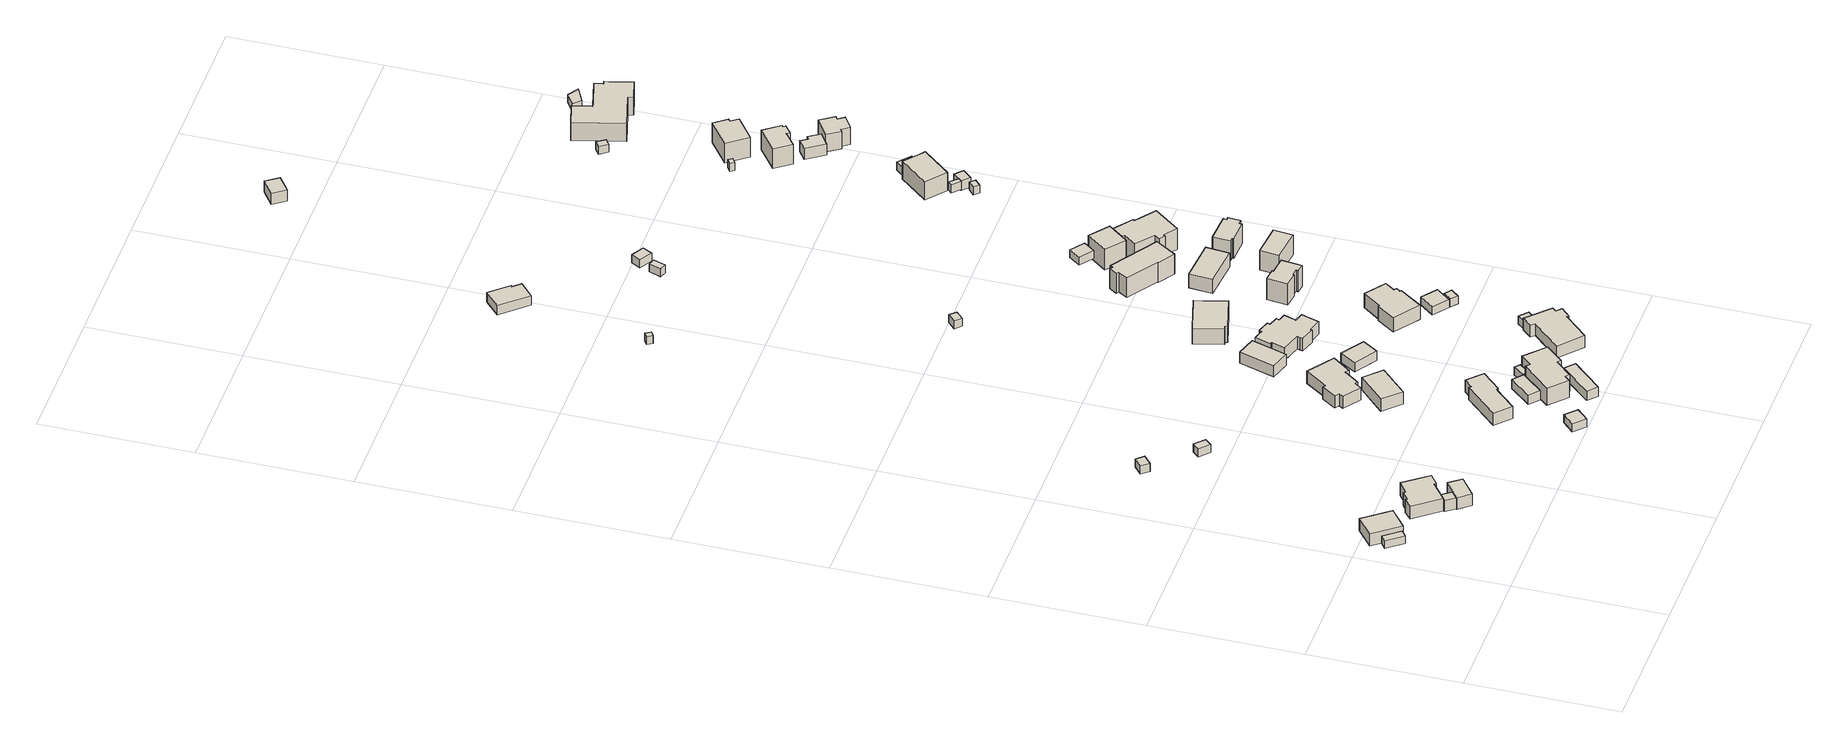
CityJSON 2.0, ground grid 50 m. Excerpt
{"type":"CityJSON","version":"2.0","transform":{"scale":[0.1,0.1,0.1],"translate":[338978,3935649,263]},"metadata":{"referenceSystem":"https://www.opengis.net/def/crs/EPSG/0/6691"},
"CityObjects":{
"building1":{"type":"Building","attributes":{"usage":"411","storeysAboveGround":1,"BuildingIDAttribute.prefecture":"14","BuildingIDAttribute.city":"14151","BuildingDetailAttribute.totalFloorArea":13.91,"BuildingDetailAttribute.buildingFootprintArea":13.91,"BuildingDetailAttribute.buildingStructureType":"601","BuildingDetailAttribute.buildingStructureOrgType":"1","BuildingDetailAttribute.orgUsage":"10","BuildingDetailAttribute.surveyYear":2015},"geometry":[{"type":"Solid","lod":"1","boundaries":[[[[0,1,2,3]],[[2,4,5,3]],[[1,6,4,2]],[[0,7,6,1]],[[3,5,7,0]],[[4,6,7,5]]]]}]},
"building2":{"type":"Building","attributes":{"usage":"411","measuredHeight":5.6,"storeysAboveGround":1,"BuildingIDAttribute.prefecture":"14","BuildingIDAttribute.city":"14151","BuildingDetailAttribute.totalFloorArea":72.31,"BuildingDetailAttribute.buildingFootprintArea":72.31,"BuildingDetailAttribute.buildingStructureType":"601","BuildingDetailAttribute.buildingStructureOrgType":"1","BuildingDetailAttribute.orgUsage":"10","BuildingDetailAttribute.surveyYear":2015},"geometry":[{"type":"Solid","lod":"1","boundaries":[[[[8,9,10,11]],[[10,12,13,11]],[[9,14,12,10]],[[8,15,14,9]],[[11,13,15,8]],[[12,14,15,13]]]]}]},
"building3":{"type":"Building","attributes":{"usage":"411","measuredHeight":6.3,"storeysAboveGround":1,"BuildingIDAttribute.prefecture":"14","BuildingIDAttribute.city":"14151","BuildingDetailAttribute.totalFloorArea":9.59,"BuildingDetailAttribute.buildingFootprintArea":9.59,"BuildingDetailAttribute.buildingStructureType":"601","BuildingDetailAttribute.buildingStructureOrgType":"1","BuildingDetailAttribute.orgUsage":"10","BuildingDetailAttribute.surveyYear":2015},"geometry":[{"type":"Solid","lod":"1","boundaries":[[[[16,17,18,19]],[[18,20,21,19]],[[17,22,20,18]],[[16,23,22,17]],[[19,21,23,16]],[[20,22,23,21]]]]}]},
"building4":{"type":"Building","attributes":{"usage":"411","measuredHeight":5.6,"storeysAboveGround":1,"BuildingIDAttribute.prefecture":"14","BuildingIDAttribute.city":"14151","BuildingDetailAttribute.totalFloorArea":98.11,"BuildingDetailAttribute.buildingFootprintArea":98.11,"BuildingDetailAttribute.buildingStructureType":"601","BuildingDetailAttribute.buildingStructureOrgType":"1","BuildingDetailAttribute.orgUsage":"10","BuildingDetailAttribute.surveyYear":2015},"geometry":[{"type":"Solid","lod":"1","boundaries":[[[[24,25,26,27,28,29,30,31,32,33]],[[32,34,35,33]],[[31,36,34,32]],[[30,37,36,31]],[[29,38,37,30]],[[28,39,38,29]],[[27,40,39,28]],[[26,41,40,27]],[[25,42,41,26]],[[24,43,42,25]],[[33,35,43,24]],[[34,36,37,38,39,40,41,42,43,35]]]]}]},
"building5":{"type":"Building","attributes":{"usage":"411","measuredHeight":4.6,"storeysAboveGround":1,"BuildingIDAttribute.prefecture":"14","BuildingIDAttribute.city":"14151","BuildingDetailAttribute.totalFloorArea":32.32,"BuildingDetailAttribute.buildingFootprintArea":32.32,"BuildingDetailAttribute.buildingStructureType":"601","BuildingDetailAttribute.buildingStructureOrgType":"1","BuildingDetailAttribute.orgUsage":"10","BuildingDetailAttribute.surveyYear":2015},"geometry":[{"type":"Solid","lod":"1","boundaries":[[[[44,45,46,47]],[[46,48,49,47]],[[45,50,48,46]],[[44,51,50,45]],[[47,49,51,44]],[[48,50,51,49]]]]}]},
"building6":{"type":"Building","attributes":{"BuildingIDAttribute.prefecture":"14","BuildingIDAttribute.city":"14151","BuildingDetailAttribute.surveyYear":2015},"geometry":[{"type":"Solid","lod":"1","boundaries":[[[[52,53,54,55]],[[54,56,57,55]],[[53,58,56,54]],[[52,59,58,53]],[[55,57,59,52]],[[56,58,59,57]]]]}]},
"building7":{"type":"Building","attributes":{"measuredHeight":3.4,"BuildingIDAttribute.prefecture":"14","BuildingIDAttribute.city":"14151","BuildingDetailAttribute.surveyYear":2015},"geometry":[{"type":"Solid","lod":"1","boundaries":[[[[60,61,62,63]],[[62,64,65,63]],[[61,66,64,62]],[[60,67,66,61]],[[63,65,67,60]],[[64,66,67,65]]]]}]},
"building8":{"type":"Building","attributes":{"BuildingIDAttribute.prefecture":"14","BuildingIDAttribute.city":"14151","BuildingDetailAttribute.surveyYear":2015,"BuildingRiverFloodingRiskAttribute.description":"4","BuildingRiverFloodingRiskAttribute.rankOrg":"1","BuildingRiverFloodingRiskAttribute.depth":0.145,"BuildingRiverFloodingRiskAttribute.adminType":"2","BuildingRiverFloodingRiskAttribute.scale":"1","BuildingRiverFloodingRiskAttribute.duration":0.45},"geometry":[{"type":"Solid","lod":"1","boundaries":[[[[68,69,70,71]],[[70,72,73,71]],[[69,74,72,70]],[[68,75,74,69]],[[71,73,75,68]],[[72,74,75,73]]]]}]},
"building9":{"type":"Building","attributes":{"usage":"422","measuredHeight":5.2,"storeysAboveGround":1,"BuildingIDAttribute.prefecture":"14","BuildingIDAttribute.city":"14151","BuildingDetailAttribute.totalFloorArea":108.84,"BuildingDetailAttribute.buildingFootprintArea":108.84,"BuildingDetailAttribute.buildingStructureType":"601","BuildingDetailAttribute.buildingStructureOrgType":"1","BuildingDetailAttribute.orgUsage":"137","BuildingDetailAttribute.surveyYear":2015,"BuildingRiverFloodingRiskAttribute.description":"4","BuildingRiverFloodingRiskAttribute.rankOrg":"1","BuildingRiverFloodingRiskAttribute.depth":0.148,"BuildingRiverFloodingRiskAttribute.adminType":"2","BuildingRiverFloodingRiskAttribute.scale":"2","BuildingLandSlideRiskAttribute.description":"1","BuildingLandSlideRiskAttribute.areaType":"1"},"geometry":[{"type":"Solid","lod":"1","boundaries":[[[[76,77,78,79,80,81,82,83]],[[82,84,85,83]],[[81,86,84,82]],[[80,87,86,81]],[[79,88,87,80]],[[78,89,88,79]],[[77,90,89,78]],[[76,91,90,77]],[[83,85,91,76]],[[84,86,87,88,89,90,91,85]]]]}]},
"building10":{"type":"Building","attributes":{"BuildingIDAttribute.prefecture":"14","BuildingIDAttribute.city":"14151","BuildingDetailAttribute.surveyYear":2015,"BuildingLandSlideRiskAttribute.description":"1","BuildingLandSlideRiskAttribute.areaType":"1"},"geometry":[{"type":"Solid","lod":"1","boundaries":[[[[92,93,94,95]],[[94,96,97,95]],[[93,98,96,94]],[[92,99,98,93]],[[95,97,99,92]],[[96,98,99,97]]]]}]},
"building11":{"type":"Building","attributes":{"usage":"411","measuredHeight":5.7,"storeysAboveGround":1,"BuildingIDAttribute.prefecture":"14","BuildingIDAttribute.city":"14151","BuildingDetailAttribute.totalFloorArea":88.85,"BuildingDetailAttribute.buildingFootprintArea":88.85,"BuildingDetailAttribute.buildingStructureType":"601","BuildingDetailAttribute.buildingStructureOrgType":"1","BuildingDetailAttribute.orgUsage":"10","BuildingDetailAttribute.surveyYear":2015,"BuildingLandSlideRiskAttribute.description":"1","BuildingLandSlideRiskAttribute.areaType":"1"},"geometry":[{"type":"Solid","lod":"1","boundaries":[[[[100,101,102,103]],[[102,104,105,103]],[[101,106,104,102]],[[100,107,106,101]],[[103,105,107,100]],[[104,106,107,105]]]]}]},
"building12":{"type":"Building","attributes":{"measuredHeight":3.9,"BuildingIDAttribute.prefecture":"14","BuildingIDAttribute.city":"14151","BuildingDetailAttribute.surveyYear":2015,"BuildingRiverFloodingRiskAttribute.description":"4","BuildingRiverFloodingRiskAttribute.rankOrg":"1","BuildingRiverFloodingRiskAttribute.depth":0.188,"BuildingRiverFloodingRiskAttribute.adminType":"2","BuildingRiverFloodingRiskAttribute.scale":"2","BuildingLandSlideRiskAttribute.description":"1","BuildingLandSlideRiskAttribute.areaType":"1"},"geometry":[{"type":"Solid","lod":"1","boundaries":[[[[108,109,110,111]],[[110,112,113,111]],[[109,114,112,110]],[[108,115,114,109]],[[111,113,115,108]],[[112,114,115,113]]]]}]},
"building13":{"type":"Building","attributes":{"usage":"411","measuredHeight":6.1,"storeysAboveGround":1,"BuildingIDAttribute.prefecture":"14","BuildingIDAttribute.city":"14151","BuildingDetailAttribute.totalFloorArea":126.86,"BuildingDetailAttribute.buildingFootprintArea":126.86,"BuildingDetailAttribute.buildingStructureType":"601","BuildingDetailAttribute.buildingStructureOrgType":"1","BuildingDetailAttribute.orgUsage":"10","BuildingDetailAttribute.surveyYear":2015,"BuildingLandSlideRiskAttribute.description":"1","BuildingLandSlideRiskAttribute.areaType":"1"},"geometry":[{"type":"Solid","lod":"1","boundaries":[[[[116,117,118,119,120,121,122,123,124,125,126,127]],[[126,128,129,127]],[[125,130,128,126]],[[124,131,130,125]],[[123,132,131,124]],[[122,133,132,123]],[[121,134,133,122]],[[120,135,134,121]],[[119,136,135,120]],[[118,137,136,119]],[[117,138,137,118]],[[116,139,138,117]],[[127,129,139,116]],[[128,130,131,132,133,134,135,136,137,138,139,129]]]]}]},
"building14":{"type":"Building","attributes":{"usage":"411","measuredHeight":4,"storeysAboveGround":1,"BuildingIDAttribute.prefecture":"14","BuildingIDAttribute.city":"14151","BuildingDetailAttribute.totalFloorArea":40.98,"BuildingDetailAttribute.buildingFootprintArea":40.98,"BuildingDetailAttribute.buildingStructureType":"601","BuildingDetailAttribute.buildingStructureOrgType":"1","BuildingDetailAttribute.orgUsage":"10","BuildingDetailAttribute.surveyYear":2015,"BuildingRiverFloodingRiskAttribute.description":"4","BuildingRiverFloodingRiskAttribute.rankOrg":"1","BuildingRiverFloodingRiskAttribute.depth":0.178,"BuildingRiverFloodingRiskAttribute.adminType":"2","BuildingRiverFloodingRiskAttribute.scale":"1","BuildingLandSlideRiskAttribute.description":"1","BuildingLandSlideRiskAttribute.areaType":"1"},"geometry":[{"type":"Solid","lod":"1","boundaries":[[[[140,141,142,143]],[[142,144,145,143]],[[141,146,144,142]],[[140,147,146,141]],[[143,145,147,140]],[[144,146,147,145]]]]}]},
"building15":{"type":"Building","attributes":{"usage":"411","measuredHeight":8.9,"storeysAboveGround":2,"BuildingIDAttribute.prefecture":"14","BuildingIDAttribute.city":"14151","BuildingDetailAttribute.totalFloorArea":230.68,"BuildingDetailAttribute.buildingFootprintArea":115.34,"BuildingDetailAttribute.buildingStructureType":"601","BuildingDetailAttribute.buildingStructureOrgType":"1","BuildingDetailAttribute.orgUsage":"10","BuildingDetailAttribute.surveyYear":2015,"BuildingRiverFloodingRiskAttribute.description":"4","BuildingRiverFloodingRiskAttribute.rankOrg":"1","BuildingRiverFloodingRiskAttribute.depth":0.083,"BuildingRiverFloodingRiskAttribute.adminType":"2","BuildingRiverFloodingRiskAttribute.scale":"2","BuildingLandSlideRiskAttribute.description":"1","BuildingLandSlideRiskAttribute.areaType":"1"},"geometry":[{"type":"Solid","lod":"1","boundaries":[[[[148,149,150,151,152,153,154,155,156,157]],[[156,158,159,157]],[[155,160,158,156]],[[154,161,160,155]],[[153,162,161,154]],[[152,163,162,153]],[[151,164,163,152]],[[150,165,164,151]],[[149,166,165,150]],[[148,167,166,149]],[[157,159,167,148]],[[158,160,161,162,163,164,165,166,167,159]]]]}]},
"building16":{"type":"Building","attributes":{"BuildingIDAttribute.prefecture":"14","BuildingIDAttribute.city":"14151","BuildingDetailAttribute.surveyYear":2015,"BuildingRiverFloodingRiskAttribute.description":"4","BuildingRiverFloodingRiskAttribute.rankOrg":"1","BuildingRiverFloodingRiskAttribute.depth":0.452,"BuildingRiverFloodingRiskAttribute.adminType":"2","BuildingRiverFloodingRiskAttribute.scale":"2","BuildingLandSlideRiskAttribute.description":"1","BuildingLandSlideRiskAttribute.areaType":"1"},"geometry":[{"type":"Solid","lod":"1","boundaries":[[[[168,169,170,171]],[[170,172,173,171]],[[169,174,172,170]],[[168,175,174,169]],[[171,173,175,168]],[[172,174,175,173]]]]}]},
"building17":{"type":"Building","attributes":{"usage":"451","measuredHeight":4.8,"storeysAboveGround":1,"BuildingIDAttribute.prefecture":"14","BuildingIDAttribute.city":"14151","BuildingDetailAttribute.totalFloorArea":67.02,"BuildingDetailAttribute.buildingFootprintArea":67.02,"BuildingDetailAttribute.buildingStructureType":"601","BuildingDetailAttribute.buildingStructureOrgType":"1","BuildingDetailAttribute.orgUsage":"200","BuildingDetailAttribute.surveyYear":2015,"BuildingLandSlideRiskAttribute.description":"1","BuildingLandSlideRiskAttribute.areaType":"1"},"geometry":[{"type":"Solid","lod":"1","boundaries":[[[[176,177,178,179,180,181]],[[180,182,183,181]],[[179,184,182,180]],[[178,185,184,179]],[[177,186,185,178]],[[176,187,186,177]],[[181,183,187,176]],[[182,184,185,186,187,183]]]]}]},
"building18":{"type":"Building","attributes":{"usage":"411","measuredHeight":5,"storeysAboveGround":1,"BuildingIDAttribute.prefecture":"14","BuildingIDAttribute.city":"14151","BuildingDetailAttribute.totalFloorArea":70.91,"BuildingDetailAttribute.buildingFootprintArea":70.91,"BuildingDetailAttribute.buildingStructureType":"601","BuildingDetailAttribute.buildingStructureOrgType":"1","BuildingDetailAttribute.orgUsage":"10","BuildingDetailAttribute.surveyYear":2015,"BuildingLandSlideRiskAttribute.description":"1","BuildingLandSlideRiskAttribute.areaType":"1"},"geometry":[{"type":"Solid","lod":"1","boundaries":[[[[188,189,190,191]],[[190,192,193,191]],[[189,194,192,190]],[[188,195,194,189]],[[191,193,195,188]],[[192,194,195,193]]]]}]},
"building19":{"type":"Building","attributes":{"usage":"411","measuredHeight":4.4,"storeysAboveGround":1,"BuildingIDAttribute.prefecture":"14","BuildingIDAttribute.city":"14151","BuildingDetailAttribute.totalFloorArea":44.98,"BuildingDetailAttribute.buildingFootprintArea":44.98,"BuildingDetailAttribute.buildingStructureType":"601","BuildingDetailAttribute.buildingStructureOrgType":"1","BuildingDetailAttribute.orgUsage":"10","BuildingDetailAttribute.surveyYear":2015,"BuildingRiverFloodingRiskAttribute.description":"4","BuildingRiverFloodingRiskAttribute.rankOrg":"1","BuildingRiverFloodingRiskAttribute.depth":0.007,"BuildingRiverFloodingRiskAttribute.adminType":"2","BuildingRiverFloodingRiskAttribute.scale":"2","BuildingLandSlideRiskAttribute.description":"1","BuildingLandSlideRiskAttribute.areaType":"1"},"geometry":[{"type":"Solid","lod":"1","boundaries":[[[[196,197,198,199]],[[198,200,201,199]],[[197,202,200,198]],[[196,203,202,197]],[[199,201,203,196]],[[200,202,203,201]]]]}]},
"building20":{"type":"Building","attributes":{"BuildingIDAttribute.prefecture":"14","BuildingIDAttribute.city":"14151","BuildingDetailAttribute.surveyYear":2015,"BuildingLandSlideRiskAttribute.description":"1","BuildingLandSlideRiskAttribute.areaType":"1"},"geometry":[{"type":"Solid","lod":"1","boundaries":[[[[204,205,206,207]],[[206,208,209,207]],[[205,210,208,206]],[[204,211,210,205]],[[207,209,211,204]],[[208,210,211,209]]]]}]},
"building21":{"type":"Building","attributes":{"usage":"411","measuredHeight":5.6,"storeysAboveGround":1,"BuildingIDAttribute.prefecture":"14","BuildingIDAttribute.city":"14151","BuildingDetailAttribute.totalFloorArea":141.61,"BuildingDetailAttribute.buildingFootprintArea":141.61,"BuildingDetailAttribute.buildingStructureType":"601","BuildingDetailAttribute.buildingStructureOrgType":"1","BuildingDetailAttribute.orgUsage":"10","BuildingDetailAttribute.surveyYear":2015,"BuildingLandSlideRiskAttribute.description":"1","BuildingLandSlideRiskAttribute.areaType":"1"},"geometry":[{"type":"Solid","lod":"1","boundaries":[[[[212,213,214,215,216,217,218,219,220,221,222,223,224,225,226,227,228,229,230,231]],[[230,232,233,231]],[[229,234,232,230]],[[228,235,234,229]],[[227,236,235,228]],[[226,237,236,227]],[[225,238,237,226]],[[224,239,238,225]],[[223,240,239,224]],[[222,241,240,223]],[[221,242,241,222]],[[220,243,242,221]],[[219,244,243,220]],[[218,245,244,219]],[[217,246,245,218]],[[216,247,246,217]],[[215,248,247,216]],[[214,249,248,215]],[[213,250,249,214]],[[212,251,250,213]],[[231,233,251,212]],[[232,234,235,236,237,238,239,240,241,242,243,244,245,246,247,248,249,250,251,233]]]]}]},
"building22":{"type":"Building","attributes":{"usage":"411","measuredHeight":6.1,"storeysAboveGround":1,"BuildingIDAttribute.prefecture":"14","BuildingIDAttribute.city":"14151","BuildingDetailAttribute.totalFloorArea":143.24,"BuildingDetailAttribute.buildingFootprintArea":143.24,"BuildingDetailAttribute.buildingStructureType":"601","BuildingDetailAttribute.buildingStructureOrgType":"1","BuildingDetailAttribute.orgUsage":"10","BuildingDetailAttribute.surveyYear":2015,"BuildingRiverFloodingRiskAttribute.description":"4","BuildingRiverFloodingRiskAttribute.rankOrg":"1","BuildingRiverFloodingRiskAttribute.depth":0.423,"BuildingRiverFloodingRiskAttribute.adminType":"2","BuildingRiverFloodingRiskAttribute.scale":"1","BuildingRiverFloodingRiskAttribute.duration":1.02,"BuildingLandSlideRiskAttribute.description":"1","BuildingLandSlideRiskAttribute.areaType":"1"},"geometry":[{"type":"Solid","lod":"1","boundaries":[[[[252,253,254,255,256,257,258,259,260,261]],[[260,262,263,261]],[[259,264,262,260]],[[258,265,264,259]],[[257,266,265,258]],[[256,267,266,257]],[[255,268,267,256]],[[254,269,268,255]],[[253,270,269,254]],[[252,271,270,253]],[[261,263,271,252]],[[262,264,265,266,267,268,269,270,271,263]]]]}]},
"building23":{"type":"Building","attributes":{"usage":"413","measuredHeight":8.2,"storeysAboveGround":1,"BuildingIDAttribute.prefecture":"14","BuildingIDAttribute.city":"14151","BuildingDetailAttribute.totalFloorArea":124.72,"BuildingDetailAttribute.buildingFootprintArea":124.72,"BuildingDetailAttribute.buildingStructureType":"601","BuildingDetailAttribute.buildingStructureOrgType":"1","BuildingDetailAttribute.orgUsage":"30","BuildingDetailAttribute.surveyYear":2015,"BuildingLandSlideRiskAttribute.description":"1","BuildingLandSlideRiskAttribute.areaType":"1"},"geometry":[{"type":"Solid","lod":"1","boundaries":[[[[272,273,274,275,276,277]],[[276,278,279,277]],[[275,280,278,276]],[[274,281,280,275]],[[273,282,281,274]],[[272,283,282,273]],[[277,279,283,272]],[[278,280,281,282,283,279]]]]}]},
"building24":{"type":"Building","attributes":{"BuildingIDAttribute.prefecture":"14","BuildingIDAttribute.city":"14151","BuildingDetailAttribute.surveyYear":2015,"BuildingLandSlideRiskAttribute.description":"1","BuildingLandSlideRiskAttribute.areaType":"1"},"geometry":[{"type":"Solid","lod":"1","boundaries":[[[[284,285,286,287]],[[286,288,289,287]],[[285,290,288,286]],[[284,291,290,285]],[[287,289,291,284]],[[288,290,291,289]]]]}]},
"building25":{"type":"Building","attributes":{"BuildingIDAttribute.prefecture":"14","BuildingIDAttribute.city":"14151","BuildingDetailAttribute.surveyYear":2015,"BuildingRiverFloodingRiskAttribute.description":"4","BuildingRiverFloodingRiskAttribute.rankOrg":"1","BuildingRiverFloodingRiskAttribute.depth":0.066,"BuildingRiverFloodingRiskAttribute.adminType":"2","BuildingRiverFloodingRiskAttribute.scale":"1","BuildingRiverFloodingRiskAttribute.duration":0.967,"BuildingLandSlideRiskAttribute.description":"1","BuildingLandSlideRiskAttribute.areaType":"1"},"geometry":[{"type":"Solid","lod":"1","boundaries":[[[[292,293,294,295]],[[294,296,297,295]],[[293,298,296,294]],[[292,299,298,293]],[[295,297,299,292]],[[296,298,299,297]]]]}]},
"building26":{"type":"Building","attributes":{"BuildingIDAttribute.prefecture":"14","BuildingIDAttribute.city":"14151","BuildingDetailAttribute.surveyYear":2015,"BuildingLandSlideRiskAttribute.description":"1","BuildingLandSlideRiskAttribute.areaType":"1"},"geometry":[{"type":"Solid","lod":"1","boundaries":[[[[300,301,302,303]],[[302,304,305,303]],[[301,306,304,302]],[[300,307,306,301]],[[303,305,307,300]],[[304,306,307,305]]]]}]},
"building27":{"type":"Building","attributes":{"usage":"411","measuredHeight":6.6,"storeysAboveGround":1,"BuildingIDAttribute.prefecture":"14","BuildingIDAttribute.city":"14151","BuildingDetailAttribute.totalFloorArea":114.15,"BuildingDetailAttribute.buildingFootprintArea":114.15,"BuildingDetailAttribute.buildingStructureType":"601","BuildingDetailAttribute.buildingStructureOrgType":"1","BuildingDetailAttribute.orgUsage":"10","BuildingDetailAttribute.surveyYear":2015,"BuildingRiverFloodingRiskAttribute.description":"4","BuildingRiverFloodingRiskAttribute.rankOrg":"1","BuildingRiverFloodingRiskAttribute.depth":0.064,"BuildingRiverFloodingRiskAttribute.adminType":"2","BuildingRiverFloodingRiskAttribute.scale":"2","BuildingLandSlideRiskAttribute.description":"1","BuildingLandSlideRiskAttribute.areaType":"1"},"geometry":[{"type":"Solid","lod":"1","boundaries":[[[[308,309,310,311,312,313,314,315,316,317]],[[316,318,319,317]],[[315,320,318,316]],[[314,321,320,315]],[[313,322,321,314]],[[312,323,322,313]],[[311,324,323,312]],[[310,325,324,311]],[[309,326,325,310]],[[308,327,326,309]],[[317,319,327,308]],[[318,320,321,322,323,324,325,326,327,319]]]]}]},
"building28":{"type":"Building","attributes":{"usage":"411","storeysAboveGround":1,"BuildingIDAttribute.prefecture":"14","BuildingIDAttribute.city":"14151","BuildingDetailAttribute.totalFloorArea":31.87,"BuildingDetailAttribute.buildingFootprintArea":31.87,"BuildingDetailAttribute.buildingStructureType":"601","BuildingDetailAttribute.buildingStructureOrgType":"1","BuildingDetailAttribute.orgUsage":"10","BuildingDetailAttribute.surveyYear":2015,"BuildingRiverFloodingRiskAttribute.description":"4","BuildingRiverFloodingRiskAttribute.rankOrg":"2","BuildingRiverFloodingRiskAttribute.depth":0.607,"BuildingRiverFloodingRiskAttribute.adminType":"2","BuildingRiverFloodingRiskAttribute.scale":"2","BuildingLandSlideRiskAttribute.description":"1","BuildingLandSlideRiskAttribute.areaType":"1"},"geometry":[{"type":"Solid","lod":"1","boundaries":[[[[328,329,330,331]],[[330,332,333,331]],[[329,334,332,330]],[[328,335,334,329]],[[331,333,335,328]],[[332,334,335,333]]]]}]},
"building29":{"type":"Building","attributes":{"BuildingIDAttribute.prefecture":"14","BuildingIDAttribute.city":"14151","BuildingDetailAttribute.surveyYear":2015,"BuildingRiverFloodingRiskAttribute.description":"4","BuildingRiverFloodingRiskAttribute.rankOrg":"2","BuildingRiverFloodingRiskAttribute.depth":0.761,"BuildingRiverFloodingRiskAttribute.adminType":"2","BuildingRiverFloodingRiskAttribute.scale":"2","BuildingRiverFloodingRiskAttribute.duration":0.617,"BuildingLandSlideRiskAttribute.description":"1","BuildingLandSlideRiskAttribute.areaType":"1"},"geometry":[{"type":"Solid","lod":"1","boundaries":[[[[336,337,338,339]],[[338,340,341,339]],[[337,342,340,338]],[[336,343,342,337]],[[339,341,343,336]],[[340,342,343,341]]]]}]},
"building30":{"type":"Building","attributes":{"usage":"411","measuredHeight":9.1,"storeysAboveGround":2,"BuildingIDAttribute.prefecture":"14","BuildingIDAttribute.city":"14151","BuildingDetailAttribute.totalFloorArea":110.03,"BuildingDetailAttribute.buildingFootprintArea":55.02,"BuildingDetailAttribute.buildingStructureType":"601","BuildingDetailAttribute.buildingStructureOrgType":"1","BuildingDetailAttribute.orgUsage":"10","BuildingDetailAttribute.surveyYear":2015,"BuildingLandSlideRiskAttribute.description":"1","BuildingLandSlideRiskAttribute.areaType":"1"},"geometry":[{"type":"Solid","lod":"1","boundaries":[[[[344,345,346,347,348,349,350,351,352,353]],[[352,354,355,353]],[[351,356,354,352]],[[350,357,356,351]],[[349,358,357,350]],[[348,359,358,349]],[[347,360,359,348]],[[346,361,360,347]],[[345,362,361,346]],[[344,363,362,345]],[[353,355,363,344]],[[354,356,357,358,359,360,361,362,363,355]]]]}]},
"building31":{"type":"Building","attributes":{"usage":"411","measuredHeight":9.6,"storeysAboveGround":2,"BuildingIDAttribute.prefecture":"14","BuildingIDAttribute.city":"14151","BuildingDetailAttribute.totalFloorArea":257.41,"BuildingDetailAttribute.buildingFootprintArea":128.71,"BuildingDetailAttribute.buildingStructureType":"601","BuildingDetailAttribute.buildingStructureOrgType":"1","BuildingDetailAttribute.orgUsage":"10","BuildingDetailAttribute.surveyYear":2015,"BuildingLandSlideRiskAttribute.description":"1","BuildingLandSlideRiskAttribute.areaType":"1"},"geometry":[{"type":"Solid","lod":"1","boundaries":[[[[364,365,366,367,368,369,370,371,372,373]],[[372,374,375,373]],[[371,376,374,372]],[[370,377,376,371]],[[369,378,377,370]],[[368,379,378,369]],[[367,380,379,368]],[[366,381,380,367]],[[365,382,381,366]],[[364,383,382,365]],[[373,375,383,364]],[[374,376,377,378,379,380,381,382,383,375]]]]}]},
"building32":{"type":"Building","attributes":{"usage":"411","measuredHeight":6.6,"storeysAboveGround":2,"BuildingIDAttribute.prefecture":"14","BuildingIDAttribute.city":"14151","BuildingDetailAttribute.totalFloorArea":227.44,"BuildingDetailAttribute.buildingFootprintArea":113.72,"BuildingDetailAttribute.buildingStructureType":"601","BuildingDetailAttribute.buildingStructureOrgType":"1","BuildingDetailAttribute.orgUsage":"10","BuildingDetailAttribute.surveyYear":2015,"BuildingLandSlideRiskAttribute.description":"1","BuildingLandSlideRiskAttribute.areaType":"1"},"geometry":[{"type":"Solid","lod":"1","boundaries":[[[[384,385,386,387]],[[386,388,389,387]],[[385,390,388,386]],[[384,391,390,385]],[[387,389,391,384]],[[388,390,391,389]]]]}]},
"building33":{"type":"Building","attributes":{"usage":"451","measuredHeight":4.9,"storeysAboveGround":1,"BuildingIDAttribute.prefecture":"14","BuildingIDAttribute.city":"14151","BuildingDetailAttribute.totalFloorArea":30.72,"BuildingDetailAttribute.buildingFootprintArea":30.72,"BuildingDetailAttribute.buildingStructureType":"601","BuildingDetailAttribute.buildingStructureOrgType":"1","BuildingDetailAttribute.orgUsage":"200","BuildingDetailAttribute.surveyYear":2015},"geometry":[{"type":"Solid","lod":"1","boundaries":[[[[392,393,394,395]],[[394,396,397,395]],[[393,398,396,394]],[[392,399,398,393]],[[395,397,399,392]],[[396,398,399,397]]]]}]},
"building34":{"type":"Building","attributes":{"usage":"411","storeysAboveGround":1,"BuildingIDAttribute.prefecture":"14","BuildingIDAttribute.city":"14151","BuildingDetailAttribute.totalFloorArea":21.06,"BuildingDetailAttribute.buildingFootprintArea":21.06,"BuildingDetailAttribute.buildingStructureType":"601","BuildingDetailAttribute.buildingStructureOrgType":"1","BuildingDetailAttribute.orgUsage":"10","BuildingDetailAttribute.surveyYear":2015,"BuildingLandSlideRiskAttribute.description":"1","BuildingLandSlideRiskAttribute.areaType":"1"},"geometry":[{"type":"Solid","lod":"1","boundaries":[[[[400,401,402,403]],[[402,404,405,403]],[[401,406,404,402]],[[400,407,406,401]],[[403,405,407,400]],[[404,406,407,405]]]]}]},
"building35":{"type":"Building","attributes":{"usage":"411","measuredHeight":8.2,"storeysAboveGround":1,"BuildingIDAttribute.prefecture":"14","BuildingIDAttribute.city":"14151","BuildingDetailAttribute.totalFloorArea":56.33,"BuildingDetailAttribute.buildingFootprintArea":56.33,"BuildingDetailAttribute.buildingStructureType":"601","BuildingDetailAttribute.buildingStructureOrgType":"1","BuildingDetailAttribute.orgUsage":"10","BuildingDetailAttribute.surveyYear":2015,"BuildingLandSlideRiskAttribute.description":"1","BuildingLandSlideRiskAttribute.areaType":"1"},"geometry":[{"type":"Solid","lod":"1","boundaries":[[[[408,409,410,411]],[[410,412,413,411]],[[409,414,412,410]],[[408,415,414,409]],[[411,413,415,408]],[[412,414,415,413]]]]}]},
"building36":{"type":"Building","attributes":{"measuredHeight":8.3,"BuildingIDAttribute.prefecture":"14","BuildingIDAttribute.city":"14151","BuildingDetailAttribute.surveyYear":2015,"BuildingRiverFloodingRiskAttribute.description":"4","BuildingRiverFloodingRiskAttribute.rankOrg":"1","BuildingRiverFloodingRiskAttribute.depth":0.339,"BuildingRiverFloodingRiskAttribute.adminType":"2","BuildingRiverFloodingRiskAttribute.scale":"2","BuildingRiverFloodingRiskAttribute.duration":0.05,"BuildingLandSlideRiskAttribute.description":"1","BuildingLandSlideRiskAttribute.areaType":"1"},"geometry":[{"type":"Solid","lod":"1","boundaries":[[[[416,417,418,419]],[[418,420,421,419]],[[417,422,420,418]],[[416,423,422,417]],[[419,421,423,416]],[[420,422,423,421]]]]}]},
"building37":{"type":"Building","attributes":{"usage":"411","measuredHeight":10,"storeysAboveGround":2,"BuildingIDAttribute.prefecture":"14","BuildingIDAttribute.city":"14151","BuildingDetailAttribute.totalFloorArea":229,"BuildingDetailAttribute.buildingFootprintArea":114.5,"BuildingDetailAttribute.buildingStructureType":"601","BuildingDetailAttribute.buildingStructureOrgType":"1","BuildingDetailAttribute.orgUsage":"10","BuildingDetailAttribute.surveyYear":2015,"BuildingLandSlideRiskAttribute.description":"1","BuildingLandSlideRiskAttribute.areaType":"1"},"geometry":[{"type":"Solid","lod":"1","boundaries":[[[[424,425,426,427,428,429,430,431,432,433,434,435]],[[434,436,437,435]],[[433,438,436,434]],[[432,439,438,433]],[[431,440,439,432]],[[430,441,440,431]],[[429,442,441,430]],[[428,443,442,429]],[[427,444,443,428]],[[426,445,444,427]],[[425,446,445,426]],[[424,447,446,425]],[[435,437,447,424]],[[436,438,439,440,441,442,443,444,445,446,447,437]]]]}]},
"building38":{"type":"Building","attributes":{"usage":"411","measuredHeight":9.1,"storeysAboveGround":2,"BuildingIDAttribute.prefecture":"14","BuildingIDAttribute.city":"14151","BuildingDetailAttribute.totalFloorArea":165.03,"BuildingDetailAttribute.buildingFootprintArea":82.51,"BuildingDetailAttribute.buildingStructureType":"601","BuildingDetailAttribute.buildingStructureOrgType":"1","BuildingDetailAttribute.orgUsage":"10","BuildingDetailAttribute.surveyYear":2015,"BuildingLandSlideRiskAttribute.description":"1","BuildingLandSlideRiskAttribute.areaType":"1"},"geometry":[{"type":"Solid","lod":"1","boundaries":[[[[448,449,450,451,452,453,454,455,456,457]],[[456,458,459,457]],[[455,460,458,456]],[[454,461,460,455]],[[453,462,461,454]],[[452,463,462,453]],[[451,464,463,452]],[[450,465,464,451]],[[449,466,465,450]],[[448,467,466,449]],[[457,459,467,448]],[[458,460,461,462,463,464,465,466,467,459]]]]}]},
"building39":{"type":"Building","attributes":{"BuildingIDAttribute.prefecture":"14","BuildingIDAttribute.city":"14151","BuildingDetailAttribute.surveyYear":2015,"BuildingLandSlideRiskAttribute.description":"1","BuildingLandSlideRiskAttribute.areaType":"1"},"geometry":[{"type":"Solid","lod":"1","boundaries":[[[[468,469,470,471]],[[470,472,473,471]],[[469,474,472,470]],[[468,475,474,469]],[[471,473,475,468]],[[472,474,475,473]]]]}]},
"building40":{"type":"Building","attributes":{"BuildingIDAttribute.prefecture":"14","BuildingIDAttribute.city":"14151","BuildingDetailAttribute.surveyYear":2015,"BuildingLandSlideRiskAttribute.description":"1","BuildingLandSlideRiskAttribute.areaType":"1"},"geometry":[{"type":"Solid","lod":"1","boundaries":[[[[476,477,478,479]],[[478,480,481,479]],[[477,482,480,478]],[[476,483,482,477]],[[479,481,483,476]],[[480,482,483,481]]]]}]},
"building41":{"type":"Building","attributes":{"BuildingIDAttribute.prefecture":"14","BuildingIDAttribute.city":"14151","BuildingDetailAttribute.surveyYear":2015,"BuildingLandSlideRiskAttribute.description":"1","BuildingLandSlideRiskAttribute.areaType":"1"},"geometry":[{"type":"Solid","lod":"1","boundaries":[[[[484,485,486,487]],[[486,488,489,487]],[[485,490,488,486]],[[484,491,490,485]],[[487,489,491,484]],[[488,490,491,489]]]]}]},
"building42":{"type":"Building","attributes":{"usage":"411","measuredHeight":8,"storeysAboveGround":2,"BuildingIDAttribute.prefecture":"14","BuildingIDAttribute.city":"14151","BuildingDetailAttribute.totalFloorArea":143.25,"BuildingDetailAttribute.buildingFootprintArea":71.63,"BuildingDetailAttribute.buildingStructureType":"601","BuildingDetailAttribute.buildingStructureOrgType":"1","BuildingDetailAttribute.orgUsage":"10","BuildingDetailAttribute.surveyYear":2015,"BuildingLandSlideRiskAttribute.description":"1","BuildingLandSlideRiskAttribute.areaType":"1"},"geometry":[{"type":"Solid","lod":"1","boundaries":[[[[492,493,494,495,496,497]],[[496,498,499,497]],[[495,500,498,496]],[[494,501,500,495]],[[493,502,501,494]],[[492,503,502,493]],[[497,499,503,492]],[[498,500,501,502,503,499]]]]}]},
"building43":{"type":"Building","attributes":{"measuredHeight":4.1,"BuildingIDAttribute.prefecture":"14","BuildingIDAttribute.city":"14151","BuildingDetailAttribute.surveyYear":2015,"BuildingLandSlideRiskAttribute.description":"1","BuildingLandSlideRiskAttribute.areaType":"1"},"geometry":[{"type":"Solid","lod":"1","boundaries":[[[[504,505,506,507]],[[506,508,509,507]],[[505,510,508,506]],[[504,511,510,505]],[[507,509,511,504]],[[508,510,511,509]]]]}]},
"building44":{"type":"Building","attributes":{"BuildingIDAttribute.prefecture":"14","BuildingIDAttribute.city":"14151","BuildingDetailAttribute.surveyYear":2015,"BuildingLandSlideRiskAttribute.description":"1","BuildingLandSlideRiskAttribute.areaType":"1"},"geometry":[{"type":"Solid","lod":"1","boundaries":[[[[512,513,514,515]],[[514,516,517,515]],[[513,518,516,514]],[[512,519,518,513]],[[515,517,519,512]],[[516,518,519,517]]]]}]},
"building45":{"type":"Building","attributes":{"usage":"411","storeysAboveGround":2,"BuildingIDAttribute.prefecture":"14","BuildingIDAttribute.city":"14151","BuildingDetailAttribute.totalFloorArea":26.87,"BuildingDetailAttribute.buildingFootprintArea":13.43,"BuildingDetailAttribute.buildingStructureType":"601","BuildingDetailAttribute.buildingStructureOrgType":"1","BuildingDetailAttribute.orgUsage":"10","BuildingDetailAttribute.surveyYear":2015,"BuildingLandSlideRiskAttribute.description":"1","BuildingLandSlideRiskAttribute.areaType":"1"},"geometry":[{"type":"Solid","lod":"1","boundaries":[[[[520,521,495,494]],[[495,522,523,494]],[[521,524,522,495]],[[520,525,524,521]],[[494,523,525,520]],[[522,524,525,523]]]]}]},
"building46":{"type":"Building","attributes":{"usage":"411","measuredHeight":8.5,"storeysAboveGround":2,"BuildingIDAttribute.prefecture":"14","BuildingIDAttribute.city":"14151","BuildingDetailAttribute.totalFloorArea":98.64,"BuildingDetailAttribute.buildingFootprintArea":49.32,"BuildingDetailAttribute.buildingStructureType":"601","BuildingDetailAttribute.buildingStructureOrgType":"1","BuildingDetailAttribute.orgUsage":"10","BuildingDetailAttribute.surveyYear":2015,"BuildingLandSlideRiskAttribute.description":"1","BuildingLandSlideRiskAttribute.areaType":"1"},"geometry":[{"type":"Solid","lod":"1","boundaries":[[[[526,527,528,529,530,531,532,533]],[[532,534,535,533]],[[531,536,534,532]],[[530,537,536,531]],[[529,538,537,530]],[[528,539,538,529]],[[527,540,539,528]],[[526,541,540,527]],[[533,535,541,526]],[[534,536,537,538,539,540,541,535]]]]}]},
"building47":{"type":"Building","attributes":{"usage":"411","measuredHeight":9.9,"storeysAboveGround":2,"BuildingIDAttribute.prefecture":"14","BuildingIDAttribute.city":"14151","BuildingDetailAttribute.totalFloorArea":121.25,"BuildingDetailAttribute.buildingFootprintArea":60.62,"BuildingDetailAttribute.buildingStructureType":"601","BuildingDetailAttribute.buildingStructureOrgType":"1","BuildingDetailAttribute.orgUsage":"10","BuildingDetailAttribute.surveyYear":2015,"BuildingLandSlideRiskAttribute.description":"1","BuildingLandSlideRiskAttribute.areaType":"1"},"geometry":[{"type":"Solid","lod":"1","boundaries":[[[[542,543,544,545,546,547]],[[546,548,549,547]],[[545,550,548,546]],[[544,551,550,545]],[[543,552,551,544]],[[542,553,552,543]],[[547,549,553,542]],[[548,550,551,552,553,549]]]]}]},
"building48":{"type":"Building","attributes":{"usage":"411","measuredHeight":4.8,"storeysAboveGround":2,"BuildingIDAttribute.prefecture":"14","BuildingIDAttribute.city":"14151","BuildingDetailAttribute.totalFloorArea":58.19,"BuildingDetailAttribute.buildingFootprintArea":29.1,"BuildingDetailAttribute.buildingStructureType":"601","BuildingDetailAttribute.buildingStructureOrgType":"1","BuildingDetailAttribute.orgUsage":"10","BuildingDetailAttribute.surveyYear":2015,"BuildingLandSlideRiskAttribute.description":"1","BuildingLandSlideRiskAttribute.areaType":"1"},"geometry":[{"type":"Solid","lod":"1","boundaries":[[[[554,555,556,557,558,559]],[[558,560,561,559]],[[557,562,560,558]],[[556,563,562,557]],[[555,564,563,556]],[[554,565,564,555]],[[559,561,565,554]],[[560,562,563,564,565,561]]]]}]},
"building49":{"type":"Building","attributes":{"usage":"413","measuredHeight":8,"storeysAboveGround":2,"BuildingIDAttribute.prefecture":"14","BuildingIDAttribute.city":"14151","BuildingDetailAttribute.totalFloorArea":106.01,"BuildingDetailAttribute.buildingFootprintArea":53,"BuildingDetailAttribute.buildingStructureType":"601","BuildingDetailAttribute.buildingStructureOrgType":"1","BuildingDetailAttribute.orgUsage":"30","BuildingDetailAttribute.surveyYear":2015,"BuildingLandSlideRiskAttribute.description":"1","BuildingLandSlideRiskAttribute.areaType":"1"},"geometry":[{"type":"Solid","lod":"1","boundaries":[[[[566,567,568,569,570,571,572,573]],[[572,574,575,573]],[[571,576,574,572]],[[570,577,576,571]],[[569,578,577,570]],[[568,579,578,569]],[[567,580,579,568]],[[566,581,580,567]],[[573,575,581,566]],[[574,576,577,578,579,580,581,575]]]]}]},
"building50":{"type":"Building","attributes":{"usage":"411","measuredHeight":9.4,"storeysAboveGround":2,"BuildingIDAttribute.prefecture":"14","BuildingIDAttribute.city":"14151","BuildingDetailAttribute.totalFloorArea":473.63,"BuildingDetailAttribute.buildingFootprintArea":236.81,"BuildingDetailAttribute.buildingStructureType":"601","BuildingDetailAttribute.buildingStructureOrgType":"1","BuildingDetailAttribute.orgUsage":"10","BuildingDetailAttribute.surveyYear":2015,"BuildingLandSlideRiskAttribute.description":"1","BuildingLandSlideRiskAttribute.areaType":"1"},"geometry":[{"type":"Solid","lod":"1","boundaries":[[[[582,583,584,585,586,587,588,589,590,591]],[[590,592,593,591]],[[589,594,592,590]],[[588,595,594,589]],[[587,596,595,588]],[[586,597,596,587]],[[585,598,597,586]],[[584,599,598,585]],[[583,600,599,584]],[[582,601,600,583]],[[591,593,601,582]],[[592,594,595,596,597,598,599,600,601,593]]]]}]},
"building51":{"type":"Building","attributes":{"BuildingIDAttribute.prefecture":"14","BuildingIDAttribute.city":"14151","BuildingDetailAttribute.surveyYear":2015,"BuildingLandSlideRiskAttribute.description":"1","BuildingLandSlideRiskAttribute.areaType":"1"},"geometry":[{"type":"Solid","lod":"1","boundaries":[[[[602,603,604,605]],[[604,606,607,605]],[[603,608,606,604]],[[602,609,608,603]],[[605,607,609,602]],[[606,608,609,607]]]]}]}
},
"vertices":[
[65,363,61],[44,347,61],[3,399,61],[24,415,61],[3,399,91],[24,415,91],[44,347,91],[65,363,91],
[69,361,61],[2,446,61],[67,498,61],[134,412,61],[67,498,107],[134,412,107],[2,446,107],[69,361,107],
[262,251,53],[240,280,53],[266,300,53],[288,271,53],[266,300,95],[288,271,95],[240,280,95],[262,251,95],
[306,326,53],[300,332,53],[241,286,53],[175,370,53],[202,394,53],[206,388,53],[234,410,53],[240,403,53],[278,432,53],[340,352,53],[278,432,102],[340,352,102],[240,403,102],[234,410,102],[206,388,102],[202,394,102],[175,370,102],[241,286,102],[300,332,102],[306,326,102],
[365,260,46],[301,212,46],[270,252,46],[334,300,46],[270,252,90],[334,300,90],[301,212,90],[365,260,90],
[85,1194,110],[115,1219,110],[136,1196,110],[106,1170,110],[136,1196,140],[106,1170,140],[115,1219,140],[85,1194,140],
[237,1057,93],[257,1078,93],[288,1048,93],[268,1027,93],[288,1048,124],[268,1027,124],[257,1078,124],[237,1057,124],
[807,73,20],[842,39,20],[805,0,20],[769,35,20],[805,0,50],[769,35,50],[842,39,50],[807,73,50],
[851,293,22],[845,297,22],[778,226,22],[728,272,22],[831,381,22],[838,374,22],[863,401,22],[911,356,22],[863,401,68],[911,356,68],[838,374,68],[831,381,68],[728,272,68],[778,226,68],[845,297,68],[851,293,68],
[84,2751,262],[101,2762,262],[112,2744,262],[95,2734,262],[112,2744,292],[95,2734,292],[101,2762,292],[84,2751,292],
[749,563,25],[695,618,25],[782,704,25],[836,650,25],[782,704,72],[836,650,72],[695,618,72],[749,563,72],
[948,242,26],[886,171,26],[854,199,26],[915,270,26],[854,199,61],[915,270,61],[886,171,61],[948,242,61],
[801,749,28],[790,758,28],[753,707,28],[745,713,28],[729,690,28],[672,731,28],[682,745,28],[667,755,28],[700,802,28],[709,796,28],[761,870,28],[847,810,28],[761,870,74],[847,810,74],[709,796,74],[700,802,74],[667,755,74],[682,745,74],[672,731,74],[729,690,74],[745,713,74],[753,707,74],[790,758,74],[801,749,74],
[962,11,18],[932,39,18],[1023,138,18],[1054,110,18],[1023,138,54],[1054,110,54],[932,39,54],[962,11,54],
[1020,145,19],[1009,155,19],[960,101,19],[948,111,19],[931,93,19],[874,148,19],[963,241,19],[975,230,19],[1007,265,19],[1073,204,19],[1007,265,83],[1073,204,83],[975,230,83],[963,241,83],[874,148,83],[931,93,83],[948,111,83],[960,101,83],[1009,155,83],[1020,145,83],
[1007,270,19],[979,235,19],[962,249,19],[990,284,19],[962,249,49],[990,284,49],[979,235,49],[1007,270,49],
[75,3219,279],[129,3268,279],[183,3208,279],[178,3204,279],[200,3179,279],[151,3135,279],[200,3179,315],[151,3135,315],[178,3204,315],[183,3208,315],[129,3268,315],[75,3219,315],
[759,974,31],[795,1092,31],[861,1072,31],[825,954,31],[861,1072,73],[825,954,73],[795,1092,73],[759,974,73],
[938,702,22],[863,750,22],[897,803,22],[972,754,22],[897,803,57],[972,754,57],[863,750,57],[938,702,57],
[622,1915,119],[602,1935,119],[627,1960,119],[647,1940,119],[627,1960,149],[647,1940,149],[602,1935,149],[622,1915,149],
[915,1058,24],[918,1067,24],[959,1054,24],[956,1044,24],[988,1034,24],[985,1024,24],[1011,1016,24],[998,975,24],[1029,966,24],[1020,938,24],[1010,906,24],[966,919,24],[964,914,24],[916,929,24],[919,939,24],[921,948,24],[856,968,24],[870,1013,24],[863,1015,24],[880,1069,24],[863,1015,71],[880,1069,71],[870,1013,71],[856,968,71],[921,948,71],[919,939,71],[916,929,71],[964,914,71],[966,919,71],[1010,906,71],[1020,938,71],[1029,966,71],[998,975,71],[1011,1016,71],[985,1024,71],[988,1034,71],[956,1044,71],[959,1054,71],[918,1067,71],[915,1058,71],
[1280,198,5],[1275,203,5],[1200,124,5],[1124,190,5],[1214,284,5],[1201,296,5],[1230,327,5],[1304,256,5],[1293,244,5],[1309,228,5],[1293,244,49],[1309,228,49],[1304,256,49],[1230,327,49],[1201,296,49],[1214,284,49],[1124,190,49],[1200,124,49],[1275,203,49],[1280,198,49],
[979,1293,30],[1007,1190,30],[885,1156,30],[882,1165,30],[871,1162,30],[845,1257,30],[871,1162,90],[845,1257,90],[882,1165,90],[885,1156,90],[1007,1190,90],[979,1293,90],
[462,2819,227],[476,2860,227],[499,2852,227],[485,2811,227],[499,2852,257],[485,2811,257],[476,2860,257],[462,2819,257],
[1263,306,7],[1235,331,7],[1251,349,7],[1279,324,7],[1251,349,37],[1279,324,37],[1235,331,37],[1263,306,37],
[491,2893,223],[509,2925,223],[552,2901,223],[534,2869,223],[552,2901,253],[534,2869,253],[509,2925,253],[491,2893,253],
[1235,737,10],[1244,731,10],[1234,718,10],[1238,715,10],[1184,639,10],[1100,699,10],[1143,759,10],[1147,756,10],[1192,817,10],[1258,769,10],[1192,817,64],[1258,769,64],[1147,756,64],[1143,759,64],[1100,699,64],[1184,639,64],[1238,715,64],[1234,718,64],[1244,731,64],[1235,737,64],
[1261,570,14],[1211,608,14],[1249,656,14],[1298,618,14],[1249,656,44],[1298,618,44],[1211,608,44],[1261,570,44],
[1287,550,13],[1266,568,13],[1287,594,13],[1309,577,13],[1287,594,43],[1309,577,43],[1266,568,43],[1287,550,43],
[1136,1109,18],[1179,1104,18],[1178,1099,18],[1236,1093,18],[1229,1024,18],[1200,1028,18],[1201,1035,18],[1177,1037,18],[1176,1034,18],[1128,1039,18],[1176,1034,98],[1128,1039,98],[1177,1037,98],[1201,1035,98],[1200,1028,98],[1229,1024,98],[1236,1093,98],[1178,1099,98],[1179,1104,98],[1136,1109,98],
[1085,1435,49],[1087,1438,49],[986,1505,49],[1006,1536,49],[997,1542,49],[1015,1568,49],[1025,1561,49],[1031,1570,49],[1185,1469,49],[1140,1400,49],[1185,1469,124],[1140,1400,124],[1031,1570,124],[1025,1561,124],[1015,1568,124],[997,1542,124],[1006,1536,124],[986,1505,124],[1087,1438,124],[1085,1435,124],
[1257,1337,25],[1250,1259,25],[1109,1271,25],[1116,1348,25],[1109,1271,78],[1116,1348,78],[1250,1259,78],[1257,1337,78],
[347,4013,325],[401,4051,325],[430,4010,325],[377,3971,325],[430,4010,367],[377,3971,367],[401,4051,367],[347,4013,367],
[1060,1677,80],[1088,1715,80],[1133,1682,80],[1105,1644,80],[1133,1682,110],[1105,1644,110],[1088,1715,110],[1060,1677,110],
[1071,1600,71],[1124,1667,71],[1186,1618,71],[1133,1551,71],[1186,1618,149],[1133,1551,149],[1124,1667,149],[1071,1600,149],
[1388,1162,11],[1381,1097,11],[1272,1109,11],[1279,1173,11],[1272,1109,86],[1279,1173,86],[1381,1097,86],[1388,1162,86],
[1268,1565,42],[1333,1515,42],[1266,1429,42],[1225,1460,42],[1220,1453,42],[1201,1467,42],[1214,1485,42],[1156,1530,42],[1188,1571,42],[1181,1577,42],[1210,1616,42],[1272,1570,42],[1210,1616,122],[1272,1570,122],[1181,1577,122],[1188,1571,122],[1156,1530,122],[1214,1485,122],[1201,1467,122],[1220,1453,122],[1225,1460,122],[1266,1429,122],[1333,1515,122],[1268,1565,122],
[1302,1261,19],[1302,1267,19],[1289,1268,19],[1292,1326,19],[1390,1321,19],[1389,1309,19],[1398,1309,19],[1396,1267,19],[1380,1268,19],[1380,1258,19],[1380,1268,93],[1380,1258,93],[1396,1267,93],[1398,1309,93],[1389,1309,93],[1390,1321,93],[1292,1326,93],[1289,1268,93],[1302,1267,93],[1302,1261,93],
[1294,2061,98],[1279,2077,98],[1301,2096,98],[1315,2080,98],[1301,2096,128],[1315,2080,128],[1279,2077,128],[1294,2061,128],
[1265,2142,102],[1278,2155,102],[1303,2129,102],[1290,2117,102],[1303,2129,132],[1290,2117,132],[1278,2155,132],[1265,2142,132],
[1092,2789,170],[1110,2801,170],[1119,2787,170],[1101,2775,170],[1119,2787,200],[1101,2775,200],[1110,2801,200],[1092,2789,200],
[1211,2209,101],[1290,2303,101],[1297,2297,101],[1339,2262,101],[1354,2250,101],[1274,2156,101],[1354,2250,170],[1274,2156,170],[1339,2262,170],[1297,2297,170],[1290,2303,170],[1211,2209,170],
[1296,2120,93],[1323,2151,93],[1349,2127,93],[1322,2097,93],[1349,2127,129],[1322,2097,129],[1323,2151,129],[1296,2120,129],
[1014,3179,207],[1034,3194,207],[1053,3167,207],[1033,3153,207],[1053,3167,237],[1033,3153,237],[1034,3194,237],[1014,3179,237],
[1329,2333,101],[1370,2297,101],[1339,2262,131],[1297,2297,131],[1370,2297,131],[1329,2333,131],
[1259,2660,145],[1213,2625,145],[1174,2677,145],[1254,2738,145],[1295,2684,145],[1290,2680,145],[1295,2673,145],[1266,2650,145],[1295,2673,219],[1266,2650,219],[1290,2680,219],[1295,2684,219],[1254,2738,219],[1174,2677,219],[1213,2625,219],[1259,2660,219],
[1147,2821,154],[1234,2886,154],[1266,2844,154],[1258,2838,154],[1276,2814,154],[1197,2755,154],[1276,2814,229],[1197,2755,229],[1258,2838,229],[1266,2844,229],[1234,2886,229],[1147,2821,229],
[1315,2610,136],[1339,2574,136],[1295,2544,136],[1255,2603,136],[1288,2626,136],[1304,2603,136],[1288,2626,178],[1304,2603,178],[1255,2603,178],[1295,2544,178],[1339,2574,178],[1315,2610,178],
[1379,2595,131],[1410,2549,131],[1400,2542,131],[1415,2520,131],[1371,2491,131],[1353,2517,131],[1344,2511,131],[1316,2553,131],[1344,2511,197],[1316,2553,197],[1353,2517,197],[1371,2491,197],[1415,2520,197],[1400,2542,197],[1410,2549,197],[1379,2595,197],
[1280,3273,192],[1288,3245,192],[1298,3247,192],[1322,3158,192],[1249,3138,192],[1244,3155,192],[1118,3121,192],[1074,3285,192],[1155,3307,192],[1172,3244,192],[1155,3307,260],[1172,3244,260],[1074,3285,260],[1118,3121,260],[1244,3155,260],[1249,3138,260],[1322,3158,260],[1298,3247,260],[1288,3245,260],[1280,3273,260],
[1232,3341,208],[1267,3318,208],[1216,3293,208],[1192,3316,208],[1216,3293,238],[1192,3316,238],[1267,3318,238],[1232,3341,238]
]}
